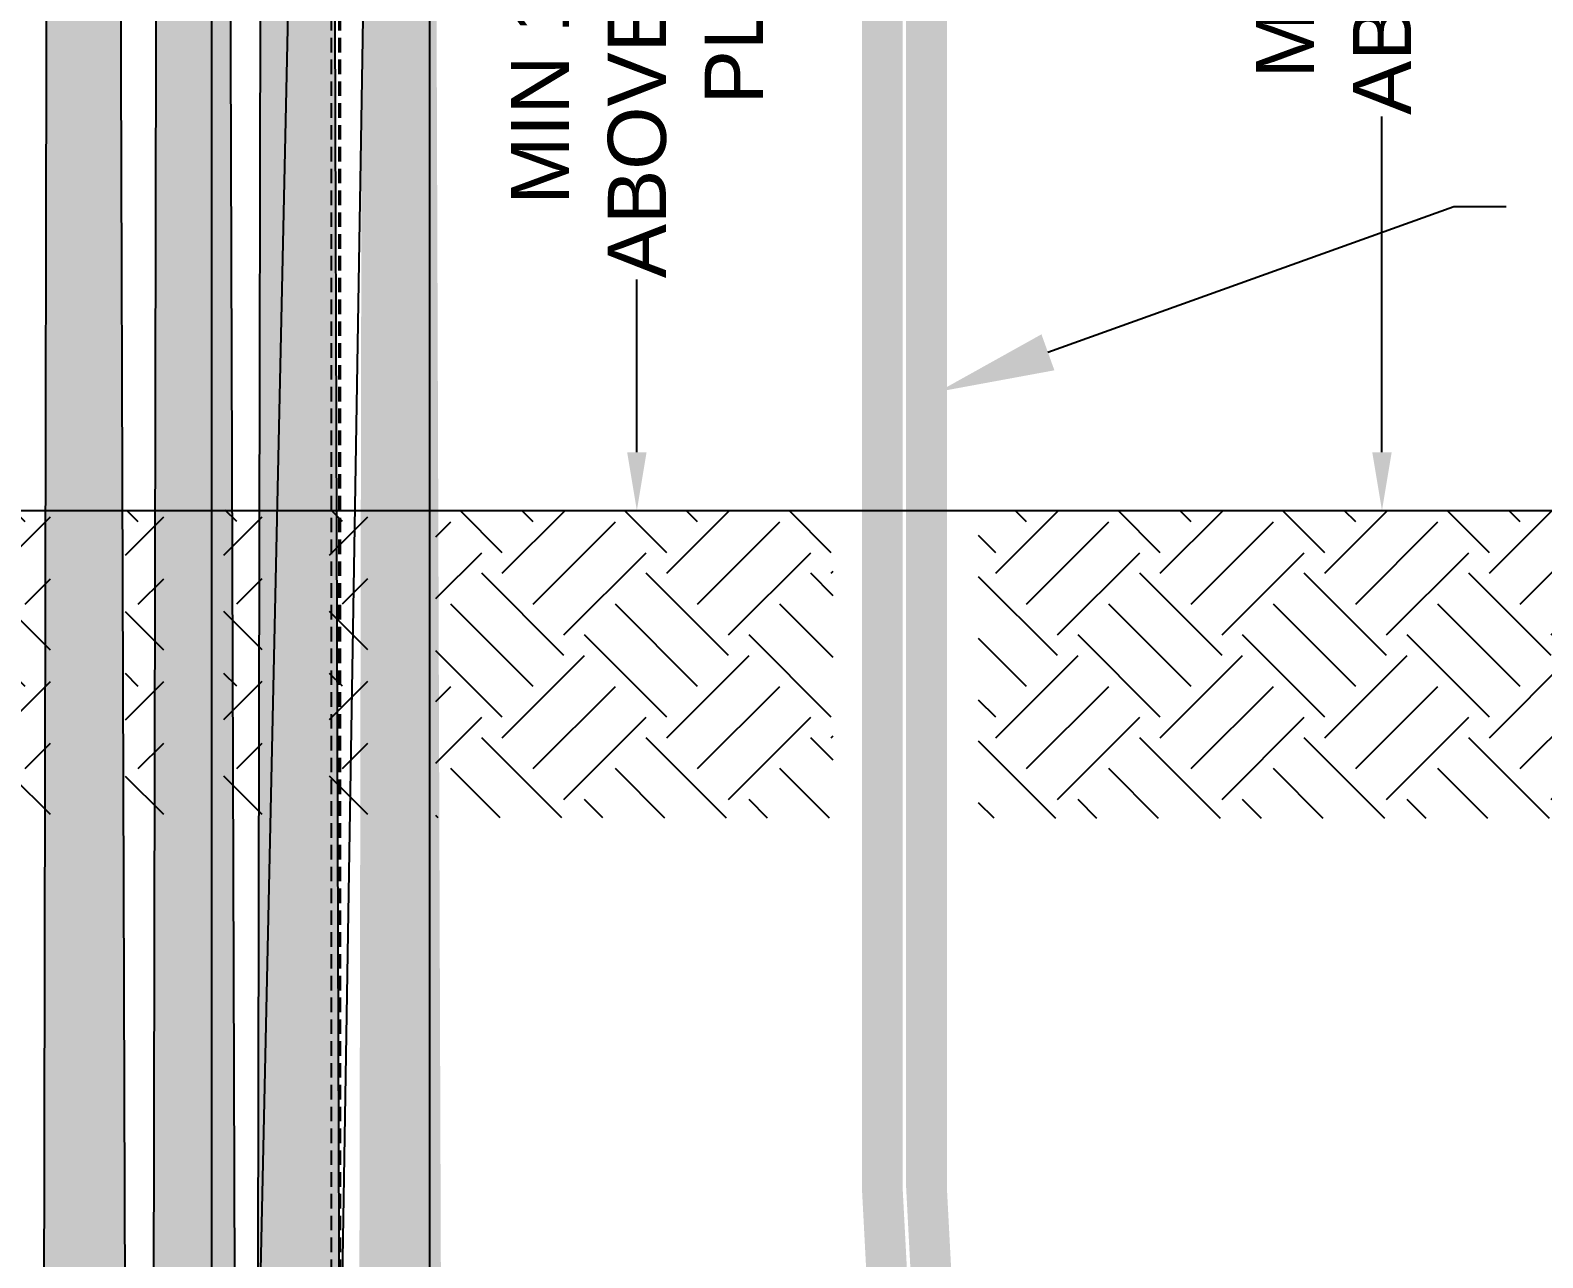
# Model space of a CAD drawing. Header units: feet. Extents: x -496 to 721, y -497 to 166.
# Drawn here: x -223.95 to -197.94, y -150.05 to -128.95 of the extents above; entities that cross this region are included whole.
import ezdxf
from ezdxf import colors
from ezdxf.entities.mleader import LeaderData, LeaderLine
from ezdxf.math import Vec2, Vec3

# ---------------------------------------------------------------- set-up
doc = ezdxf.new("R2010")
doc.units = ezdxf.units.FT
doc.header["$MEASUREMENT"] = 0
doc.linetypes.add('HIDDEN', pattern=[0.375, 0.25, -0.125])
for name, color, linetype in [('Cable Gland', 4, 'Continuous'), ('DC Homerun', 8, 'Continuous'), ('G-ANNO-TEXT', 1, 'Continuous'), ('S-BEAM', 7, 'Continuous'), ('S-ERTH', 9, 'Continuous'), ('STRINGS', 10, 'Continuous')]:
    doc.layers.add(name, color=color, linetype=linetype)
doc.styles.add('NEI-A', font='arial.ttf')
doc.dimstyles.new('NEI-A', dxfattribs={"dimtxt": 0.1, "dimasz": 0.125, "dimexe": 0.0625, "dimexo": 0.0625, "dimgap": 0.0625, "dimtad": 0, "dimtih": 1, "dimtoh": 1, "dimdec": 4, "dimzin": 3, "dimdsep": 46, "dimlunit": 4, "dimtxsty": 'NEI-A', "dimcen": 0, "dimadec": 0, "dimazin": 0, "dimtfac": 0.75, "dimtdec": 4, "dimtofl": 0, "dimtmove": 0, "dimatfit": 3, "dimfxl": 1, "dimfrac": 1, "dimtolj": 1, "dimtzin": 0, "dimarcsym": 0})

# ---------------------------------------------------------------- blocks, each defined once
blk = doc.blocks.new('*D34')
at = {"layer": 'Defpoints', "color": 0, "transparency": 16777216}
for p in [(-204.7443180978922, -113.2034807691476), (-207.6411333157563, -137.2034807691476), (-200.7069915564303, -137.2034807691476)]:
    blk.add_point(p, dxfattribs=at)
at = {"layer": 'G-ANNO-TEXT', "color": 0, "lineweight": -2, "transparency": 16777216}
for p, q in [((-204.6818180978922, -113.2034807691476), (-200.6444915564303, -113.2034807691476)), ((-200.7069915564303, -114.2034807691476), (-200.7069915564303, -119.9769289274014)), ((-200.7069915564303, -136.2034807691476), (-200.7069915564303, -130.4300326108939)), ((-207.5786333157563, -137.2034807691476), (-200.6444915564303, -137.2034807691476))]:
    blk.add_line(p, q, dxfattribs=at)
at = {"layer": 'G-ANNO-TEXT', "color": 0, "transparency": 16777216}
for points in [[(-200.8736582230969, -114.2034807691476), (-200.5403248897636, -114.2034807691476), (-200.7069915564303, -113.2034807691476)], [(-200.8736582230969, -136.2034807691476), (-200.5403248897636, -136.2034807691476), (-200.7069915564303, -137.2034807691476)]]:
    blk.add_solid(points, dxfattribs=at)
at = {"layer": 'G-ANNO-TEXT', "color": 0, "transparency": 16777216, "insert": (-200.7069915564302, -125.2034807691475), "char_height": 1, "width": 13.23654484910584, "attachment_point": 5, "rotation": 90, "style": 'NEI-A'}
blk.add_mtext('\\A1;MIN 18" OR 6" ABOVE  FLOOD PLAIN', dxfattribs=at)
blk = doc.blocks.new('*D35')
at = {"layer": 'Defpoints', "color": 0, "transparency": 16777216}
for p in [(-207.6411333157563, -137.2034807691458), (-175.267101611541, -184.106517196467), (-171.5834252073009, -184.106517196467)]:
    blk.add_point(p, dxfattribs=at)
at = {"layer": 'G-ANNO-TEXT', "color": 0, "lineweight": -2, "transparency": 16777216}
for p, q in [((-207.5786333157563, -137.2034807691458), (-171.5209252073009, -137.2034807691457)), ((-171.5834252073009, -138.2034807691457), (-171.5834252073009, -148.9718129655996)), ((-171.5834252073009, -183.106517196467), (-171.5834252073009, -155.4351485726937)), ((-175.204601611541, -184.106517196467), (-171.5209252073009, -184.106517196467))]:
    blk.add_line(p, q, dxfattribs=at)
at = {"layer": 'G-ANNO-TEXT', "color": 0, "transparency": 16777216}
for points in [[(-171.7500918739676, -138.2034807691457), (-171.4167585406343, -138.2034807691457), (-171.5834252073009, -137.2034807691457)], [(-171.7500918739676, -183.106517196467), (-171.4167585406343, -183.106517196467), (-171.5834252073009, -184.106517196467)]]:
    blk.add_solid(points, dxfattribs=at)
at = {"layer": 'G-ANNO-TEXT', "color": 0, "transparency": 16777216, "insert": (-171.5834252073009, -152.2034807691466), "char_height": 1, "attachment_point": 5, "rotation": 90, "style": 'NEI-A'}
blk.add_mtext('\\A1;MIN 3\'-11"', dxfattribs=at)
blk = doc.blocks.new('*D25')
at = {"layer": 'Defpoints', "color": 0, "transparency": 16777216}
for p in [(-218.4991284300546, -114.3426620230535), (-218.3347333778335, -137.2034807691476), (-213.5166404016186, -137.2034807691476)]:
    blk.add_point(p, dxfattribs=at)
at = {"layer": 'G-ANNO-TEXT', "color": 0, "lineweight": -2, "transparency": 16777216}
for p, q in [((-218.4366284300546, -114.3426620230535), (-213.4541404016186, -114.3426620230535)), ((-213.5166404016186, -115.3426620230535), (-213.5166404016186, -123.1709944117124)), ((-213.5166404016186, -136.2034807691476), (-213.5166404016186, -133.2359671265828)), ((-218.2722333778335, -137.2034807691476), (-213.4541404016186, -137.2034807691476))]:
    blk.add_line(p, q, dxfattribs=at)
at = {"layer": 'G-ANNO-TEXT', "color": 0, "transparency": 16777216}
for points in [[(-213.6833070682853, -115.3426620230535), (-213.349973734952, -115.3426620230535), (-213.5166404016186, -114.3426620230535)], [(-213.6833070682853, -136.2034807691476), (-213.349973734952, -136.2034807691476), (-213.5166404016186, -137.2034807691476)]]:
    blk.add_solid(points, dxfattribs=at)
at = {"layer": 'G-ANNO-TEXT', "color": 0, "transparency": 16777216, "insert": (-213.5166404016186, -128.2034807691475), "char_height": 1, "width": 12.14861236552572, "attachment_point": 5, "rotation": 90, "style": 'NEI-A'}
blk.add_mtext('\\A1;MIN 18" OR ABOVE FLOOD PLAIN', dxfattribs=at)

msp = doc.modelspace()

# ---------------------------------------------------------------- hatches: boundary and pattern name
at = {"layer": 'Cable Gland', "transparency": 33554513}
h = msp.add_hatch(color=256, dxfattribs=at)
h.dxf.hatch_style = 1
h.paths.add_polyline_path([(-216.9851812992715, -121.0729957936842), (-218.2338211299052, -121.0729957936842), (-218.2208085361367, -112.4510060544621), (-217.0094708309557, -112.4510060544621)])
edge = h.paths.add_edge_path()
edge.add_arc((-184.23068218448, -151.5407026781418), 32.67344405078563, 182.300499146165, 265.0127266527176)
edge.add_line((-187.0711305251029, -184.0904461389441), (-187.0776586076868, -184.1986324192608))
edge.add_arc((-185.1274615454554, -151.0427172503209), 33.21321994735708, 183.1231195936409, 266.63379918423567, ccw=False)
edge.add_line((-218.2913521400756, -152.8522309694349), (-218.2357854652587, -122.3961373345251))
edge.add_line((-218.2357854652587, -122.3961373345232), (-216.9815146370624, -122.3961373345232))
edge.add_line((-216.9815146370624, -122.3961373345232), (-216.8777929246503, -152.8522309694331))
h = msp.add_hatch(color=256, dxfattribs=at)
h.dxf.hatch_style = 1
h.paths.add_polyline_path([(-218.7305100450453, -121.245049488693), (-219.979149875679, -121.245049488693), (-219.9661372819105, -112.9260994738947), (-218.7547995767295, -112.9260994738947)])
edge = h.paths.add_edge_path()
edge.add_arc((-185.9176244336672, -151.5795526749757), 32.75216413410644, 183.0589591244522, 266.3278307203674)
edge.add_line((-188.0153211361599, -184.2644715828123), (-188.0218492187437, -184.4808429620521))
edge.add_arc((-186.0066710621163, -150.3832122225363), 34.15712758783004, 184.9446420932239, 266.6177399204473, ccw=False)
edge.add_line((-220.0366808858494, -153.3273243888657), (-219.9811142110325, -122.3902197251523))
edge.add_line((-219.9811142110325, -122.3902197251523), (-218.7268433828363, -122.3902197251523))
edge.add_line((-218.7268433828363, -122.3902197251523), (-218.6231216704241, -153.3273243888657))
h = msp.add_hatch(color=256, dxfattribs=at)
h.dxf.hatch_style = 1
h.paths.add_polyline_path([(-220.5246687418717, -121.2650233400859), (-221.7733085725054, -121.2650233400859), (-221.7602959787368, -113.5252559459191), (-220.5489582735559, -113.5252559459191)])
edge = h.paths.add_edge_path()
edge.add_arc((-187.5130172820741, -151.3611183644412), 33.00411510579842, 184.4580154341912, 268.0201182714204)
edge.add_line((-188.6532625397072, -184.3455306628171), (-188.7078498969263, -184.5419187395005))
edge.add_arc((-187.8503625433482, -150.3885190715032), 34.16416241390077, 185.9440753541266, 268.56178045317074, ccw=False)
edge.add_line((-221.8308395826739, -153.9264808608918), (-221.775272907857, -122.4101947579425))
edge.add_line((-221.7752729078588, -122.4101947579406), (-220.5210020796626, -122.4101947579406))
edge.add_line((-220.5210020796626, -122.4101947579406), (-220.4172803672504, -153.92648086089))
h = msp.add_hatch(color=256, dxfattribs=at)
h.dxf.hatch_style = 1
h.paths.add_polyline_path([(-222.4094125846373, -121.2606708740554), (-223.6580524152691, -121.2606708740554), (-223.6450398215025, -113.8081918654611), (-222.4337021163196, -113.8081918654611)])
edge = h.paths.add_edge_path()
edge.add_arc((-189.4436091083267, -151.2267579757267), 32.99350991544048, 185.1866985614332, 268.0886880873292)
edge.add_line((-190.5440251252771, -184.2019119727888), (-190.8175139183536, -184.518945325281))
edge.add_arc((-189.7812369482967, -150.3855618511466), 34.14911034494067, 186.4291922304553, 268.2610553386736, ccw=False)
edge.add_line((-223.7155834254395, -154.2094167804321), (-223.6600167506226, -122.3856708740554))
edge.add_line((-223.6600167506226, -122.3856708740554), (-222.4057459224264, -122.3856708740554))
edge.add_line((-222.4057459224282, -122.3856708740554), (-222.302024210016, -154.2094167804321))
at = {"layer": 'S-ERTH'}
h = msp.add_hatch(dxfattribs=at)
h.set_pattern_fill('EARTH', color=256, scale=8, angle=45)
h.set_pattern_definition([(45, (-186.7365918494602, -125.2034807691475), (2.220446049250313e-16, 2.82842712474619), [2, -2]), (45, (-187.2669219353506, -124.6731506832589), (2.220446049250313e-16, 2.82842712474619), [2, -2]), (45, (-187.7972520212411, -124.1428205973684), (2.220446049250313e-16, 2.82842712474619), [2, -2]), (135, (-187.7972520212411, -123.789267206776), (-2.82842712474619, 4.440892098500626e-16), [2, -2]), (135, (-187.2669219353506, -123.2589371208855), (-2.82842712474619, 4.440892098500626e-16), [2, -2]), (135, (-186.7365918494602, -122.7286070349951), (-2.82842712474619, 4.440892098500626e-16), [2, -2])])
h.paths.add_polyline_path([(-223.5974147215188, -142.5628133081032), (-223.5974147215188, -137.2034807691475), (-224.2556988556466, -137.2034807691475), (-224.2556988556466, -142.5133194321211)])
h = msp.add_hatch(dxfattribs=at)
h.set_pattern_fill('EARTH', color=256, scale=8, angle=45)
h.set_pattern_definition([(45, (-184.7901971666383, -125.2034807691475), (2.220446049250313e-16, 2.82842712474619), [2, -2]), (45, (-185.3205272525288, -124.6731506832589), (2.220446049250313e-16, 2.82842712474619), [2, -2]), (45, (-185.8508573384174, -124.1428205973684), (2.220446049250313e-16, 2.82842712474619), [2, -2]), (135, (-185.8508573384174, -123.789267206776), (-2.82842712474619, 4.440892098500626e-16), [2, -2]), (135, (-185.3205272525288, -123.2589371208855), (-2.82842712474619, 4.440892098500626e-16), [2, -2]), (135, (-184.7901971666383, -122.7286070349951), (-2.82842712474619, 4.440892098500626e-16), [2, -2])])
h.paths.add_polyline_path([(-221.6510200386952, -142.5628133081032), (-221.6510200386952, -137.2034807691475), (-222.309304172823, -137.2034807691475), (-222.309304172823, -142.5133194321211)])
h = msp.add_hatch(dxfattribs=at)
h.set_pattern_fill('EARTH', color=256, scale=8, angle=45)
h.set_pattern_definition([(45, (-183.0983186439266, -125.2003593921568), (2.220446049250313e-16, 2.82842712474619), [2, -2]), (45, (-183.6286487298171, -124.6700293062681), (2.220446049250313e-16, 2.82842712474619), [2, -2]), (45, (-184.1589788157075, -124.1396992203777), (2.220446049250313e-16, 2.82842712474619), [2, -2]), (135, (-184.1589788157075, -123.7861458297834), (-2.82842712474619, 4.440892098500626e-16), [2, -2]), (135, (-183.6286487298171, -123.2558157438948), (-2.82842712474619, 4.440892098500626e-16), [2, -2]), (135, (-183.0983186439266, -122.7254856580043), (-2.82842712474619, 4.440892098500626e-16), [2, -2])])
h.paths.add_polyline_path([(-219.9591415159853, -142.5596919311124), (-219.9591415159853, -137.2003593921568), (-220.6174256501131, -137.2003593921568), (-220.6174256501131, -142.5101980551285)])
h = msp.add_hatch(dxfattribs=at)
h.set_pattern_fill('EARTH', color=256, scale=8, angle=45)
h.set_pattern_definition([(45, (-181.2791820411608, -125.2003593921568), (2.220446049250313e-16, 2.82842712474619), [2, -2]), (45, (-181.8095121270512, -124.6700293062681), (2.220446049250313e-16, 2.82842712474619), [2, -2]), (45, (-182.3398422129399, -124.1396992203777), (2.220446049250313e-16, 2.82842712474619), [2, -2]), (135, (-182.3398422129399, -123.7861458297834), (-2.82842712474619, 4.440892098500626e-16), [2, -2]), (135, (-181.8095121270512, -123.2558157438948), (-2.82842712474619, 4.440892098500626e-16), [2, -2]), (135, (-181.2791820411608, -122.7254856580043), (-2.82842712474619, 4.440892098500626e-16), [2, -2])])
h.paths.add_polyline_path([(-218.1400049132176, -142.5596919311124), (-218.1400049132176, -137.2003593921568), (-218.7982890473454, -137.2003593921568), (-218.7982890473454, -142.5101980551285)])
h = msp.add_hatch(dxfattribs=at)
h.set_pattern_fill('EARTH', color=256, scale=8, angle=45)
h.set_pattern_definition([(45, (-163.8609324608756, -125.2034807691475), (2.220446049250313e-16, 2.82842712474619), [2, -2]), (45, (-164.391262546766, -124.6731506832589), (2.220446049250313e-16, 2.82842712474619), [2, -2]), (45, (-164.9215926326547, -124.1428205973684), (2.220446049250313e-16, 2.82842712474619), [2, -2]), (135, (-164.9215926326547, -123.789267206776), (-2.82842712474619, 4.440892098500626e-16), [2, -2]), (135, (-164.391262546766, -123.2589371208855), (-2.82842712474619, 4.440892098500626e-16), [2, -2]), (135, (-163.8609324608756, -122.7286070349951), (-2.82842712474619, 4.440892098500626e-16), [2, -2])])
h.paths.add_polyline_path([(-207.6411333157562, -137.2034807691475), (-207.6411333157562, -142.4955619010329), (-174.4776876828823, -142.5133194321211), (-174.4776876828823, -137.2034807691475)])
h.paths.add_polyline_path([(-210.141133315758, -142.4927962432471), (-210.1411333157562, -137.2034807691475), (-216.9732131501137, -137.2034807691475), (-216.9732131501137, -142.4875656268255)])

# ---------------------------------------------------------------- linework, layer by layer
at = {"layer": 'DC Homerun'}
for points in [[(-219.1649991471936, -112.3103006853985), (-220.0451049924181, -152.8981210908937, 0.3758162321898771), (-188.0218492187419, -184.4808429620502), (-188.0153211361599, -184.2644715828123, -0.3845489982610268), (-218.6176282675992, -152.8633278160728), (-217.9536614420108, -112.3103006853985)], [(-219.9661372819105, -112.9260994738947), (-220.0366808858494, -153.3273243888657, 0.3600745292384017), (-188.7078498969263, -184.5419187394987), (-188.6532625397072, -184.3455306628171, -0.3880132860020579), (-218.6231216704259, -153.3273243888657), (-218.7547995767295, -112.9260994738947)], [(-223.6450398215025, -113.8081918654611), (-223.7155834254395, -154.2094167804321, 0.3730487183078005), (-190.8175139183536, -184.518945325281), (-190.5440251252771, -184.2019119727888, -0.3783771516432274), (-222.302024210016, -154.2094167804321), (-222.4337021163196, -113.8081918654611)]]:
    msp.add_lwpolyline(points, format="xyb", close=True, dxfattribs=at)
msp.add_lwpolyline([(-188.6532625397072, -184.3455306628171, -0.3816734094969246), (-220.4172803672504, -153.9264808608918), (-220.5489582735559, -113.5252559459191), (-221.7602959787368, -113.5252559459191), (-221.8308395826739, -153.9264808608918, 0.3769598006186622), (-188.7078498969263, -184.5419187394987)], format="xyb", dxfattribs=at)
at = {"layer": 'S-BEAM'}
for p, q in [((-220.829881867076, -115.2034807691475), (-220.829881867076, -174.1070126344389)), ((-217.079881867076, -115.2034807691475), (-217.079881867076, -173.3141246107539))]:
    msp.add_line(p, q, dxfattribs=at)
at = {"layer": 'S-BEAM', "linetype": 'HIDDEN'}
for p, q in [((-218.770516531406, -115.2034807691475), (-218.770516531406, -173.8411526295445)), ((-218.6415165314052, -115.2034807691475), (-218.6415165314052, -149.274936199949)), ((-218.6193180978939, -115.2034807691475), (-218.6193180978939, -173.6396180909237))]:
    msp.add_line(p, q, dxfattribs=at)
at = {"layer": 'S-ERTH'}
msp.add_line((-257.8648521473483, -137.2034807691475), (-174.4776876828823, -137.2034807691475), dxfattribs=at)

# ---------------------------------------------------------------- dimensions: what is measured, and where the dimension line sits
at = {"layer": 'G-ANNO-TEXT'}
for base, p1, p2, text, picture, middle in [((-213.5166404016186, -137.2034807691476), (-218.4991284300545, -114.3426620230534), (-218.3347333778333, -137.2034807691475), 'MIN 18" OR ABOVE FLOOD PLAIN', '*D25', (-213.5166404016186, -128.2034807691475)), ((-171.5834252073009, -184.106517196467), (-207.6411333157562, -137.2034807691457), (-175.267101611541, -184.1065171964669), 'MIN <>', '*D35', (-171.5834252073009, -152.2034807691466))]:
    dim = msp.add_linear_dim(base=base, p1=p1, p2=p2, angle=90, text=text, dimstyle='NEI-A', override={"dimtxt": 1, "dimasz": 1, "dimdec": 0}, dxfattribs=at)
    dim.commit()
    dim.dimension.update_dxf_attribs({"geometry": picture, "text_midpoint": middle, "dimtype": 160, "text_rotation": 90})

# ---------------------------------------------------------------- next in the draw order: leaders
ml = msp.add_multileader_mtext('Standard', dxfattribs=at)
ml.set_content('\\pxql,t3.00005;3" SCH. 80 PVC CONDUIT STUB UP FOR UG TRANSITION OF DC OUTPUT FEEDER (2-1/C 500 KCMIL + 1-1/C #2 AWG. CU GND. MAX.)', color=256, style='NEI-A')
ml.set_leader_properties()
ml.build(insert=Vec2(0, 0))
ml.multileader.update_dxf_attribs({"dogleg_length": 3.071462534574611, "arrow_head_size": 2})
ctx = ml.context
ctx.base_point, ctx.char_height, ctx.arrow_head_size, ctx.landing_gap_size, ctx.plane_origin = Vec3(-198.573078155575, -131.9758656069812), 1, 2, 1.535731267287299, Vec3(584.5726692242929, -656.1570334605917)
notes = []
notes.append((ctx, [(0, (1, 1, 0), (-199.4727592599234, -131.9758656069812), (1, 0), 0.8996811043483568, [(1, [(-208.3318714819893, -135.1618207003289)], 0, [])])]))
ctx.mtext.insert, ctx.mtext.width, ctx.mtext.flow_direction = Vec3(-197.0373468882867, -131.3288669712369), 29.60345156889495, 5
ctx.mtext.has_bg_fill, ctx.mtext.bg_color, ctx.mtext.bg_scale_factor, ctx.mtext.bg_transparency, ctx.mtext.use_window_bg_color = 1, -1073741824, 1.5, 0, 1
for ctx, leaders in notes:
    for number, flags, end, landing, length, lines in leaders:
        leader = LeaderData()
        leader.index, (leader.has_last_leader_line, leader.has_dogleg_vector, leader.attachment_direction) = number, flags
        leader.last_leader_point, leader.dogleg_vector, leader.dogleg_length = Vec3(end), Vec3(landing), length
        for number, points, colour, breaks in lines:
            line = LeaderLine()
            line.index, line.vertices, line.color, line.breaks = number, Vec3.list(points), colors.encode_raw_color(colour), breaks
            leader.lines.append(line)
        ctx.leaders.append(leader)

# ---------------------------------------------------------------- next in the draw order: linework, layer by layer
at = {"layer": 'STRINGS', "color": 7}
for points in [[(-160.948318663412, -184.2632275007531, 0.25, 0.25, 0), (-186.4518280716934, -184.2632275007531, 0.25, 0.25, -0.4366139203782633), (-223.2192825472598, -151.6997951944963, 0.25, 0.25, 0), (-223.2192825472598, -113.8398397117185, 0, 0, 0)], [(-184.6326914689257, -184.2632275007531, 0.25, 0.25, -0.4366139203782633), (-221.4001459444921, -151.6997951944963, 0.25, 0.25, 0), (-221.4001459444921, -113.8398397117185, 0, 0, 0)], [(-182.8135548661598, -184.2632275007531, 0.25, 0.25, -0.4366139203782633), (-219.5810093417263, -151.6997951944963, 0.25, 0.25, 0), (-219.5810093417263, -113.8398397117185, 0, 0, 0)], [(-159.1343828423728, -184.2354435145103, 0.25, 0.25, 0), (-180.9996190451188, -184.2354435145103, 0.25, 0.25, -0.4366139203782633), (-217.7670735206852, -151.6720112082535, 0.25, 0.25, 0), (-217.7670735206852, -113.8120557254756, 0, 0, 0)]]:
    msp.add_lwpolyline(points, format="xyseb", dxfattribs=at)
at = {"layer": 'STRINGS'}
for points, const_width in [([(-160.682761687835, -184.2598656233608), (-186.1862710961145, -184.2598656233608, -0.4366139203782633), (-222.9537255716809, -151.696433317104), (-222.9537255716828, -113.8364778343262)], 0.25), ([(-184.3671344933487, -184.2598656233608, -0.4366139203782633), (-221.1345889689151, -151.696433317104), (-221.1345889689151, -113.8364778343262)], 0.25), ([(-182.547997890581, -184.2598656233608, -0.4366139203782633), (-219.3154523661474, -151.696433317104), (-219.3154523661492, -113.8364778343262)], 0.25), ([(-158.8688258667939, -184.232081637118), (-180.73406206954, -184.232081637118, -0.4366139203782633), (-217.5015165451064, -151.6686493308612), (-217.5015165451082, -113.8086938480833)], 0.25), ([(-157.0307644584977, -184.8707056619992), (-171.7698660014689, -184.8707056619992, -0.4165783171483772), (-208.5373204770353, -148.8430511948668), (-208.5373204770372, -114.4473178729645)], 0.7)]:
    msp.add_lwpolyline(points, format="xyb", dxfattribs=dict(at, const_width=const_width))
at = {"layer": 'STRINGS', "color": 7, "const_width": 0.7}
msp.add_lwpolyline([(-157.0551813461448, -184.8707056619992), (-172.5307907701085, -184.8707056619992, -0.4165783171483772), (-209.2982452456749, -148.8430511948668), (-209.2982452456768, -114.4473178729645)], format="xyb", dxfattribs=at)

# ---------------------------------------------------------------- next in the draw order: dimensions: what is measured, and where the dimension line sits
at = {"layer": 'G-ANNO-TEXT'}
dim = msp.add_linear_dim(base=(-200.7069915564303, -137.2034807691476), p1=(-204.7443180978921, -113.2034807691475), p2=(-207.6411333157562, -137.2034807691475), angle=90, text='MIN 18" OR 6" ABOVE  FLOOD PLAIN', dimstyle='NEI-A', override={"dimtxt": 1, "dimasz": 1, "dimdec": 0}, dxfattribs=at)
dim.commit()
dim.dimension.update_dxf_attribs({"geometry": '*D34', "text_midpoint": (-200.7069915564302, -125.2034807691475), "dimtype": 160, "text_rotation": 90})

doc.saveas('drawing.dxf')
